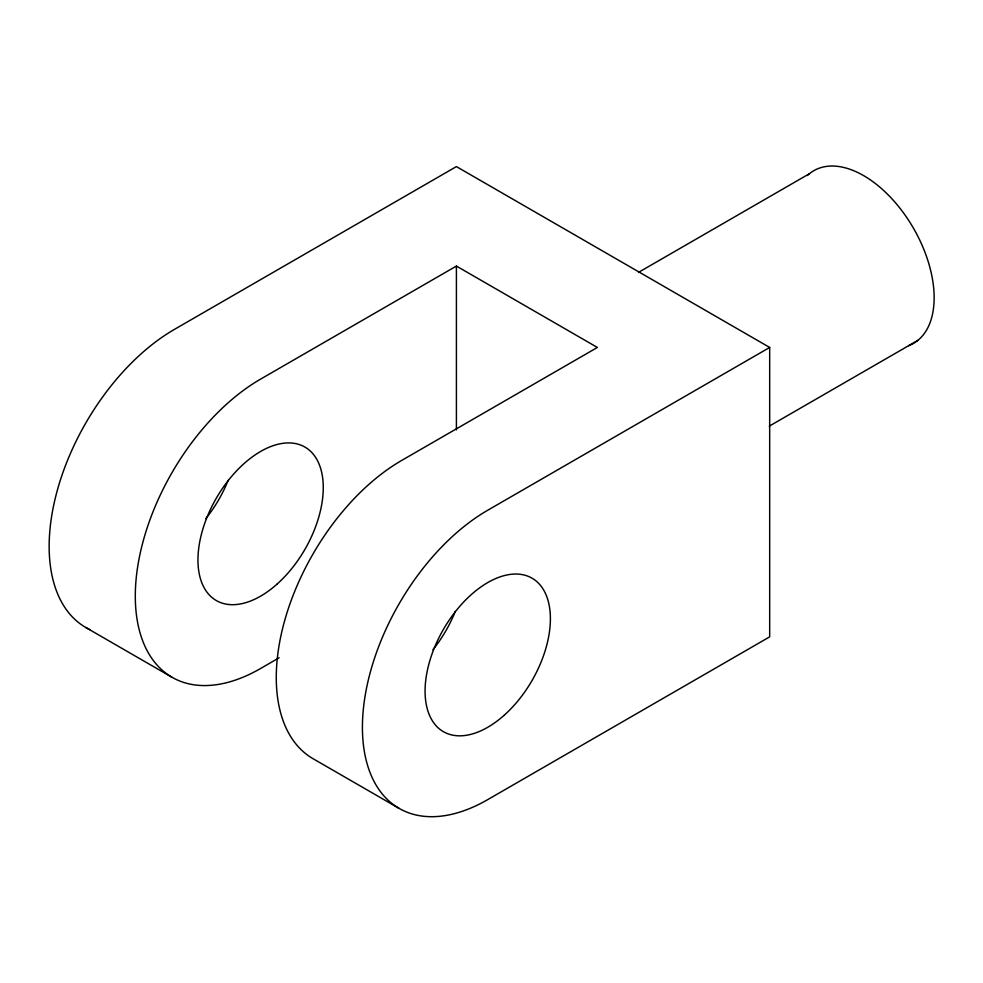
<?xml version="1.0" encoding="UTF-8"?>
<svg xmlns="http://www.w3.org/2000/svg" width="983" height="983" viewBox="0 0 983 983"><rect width="100%" height="100%" fill="white"/><g stroke="black" fill="none" stroke-linecap="round" stroke-linejoin="round"><path stroke-width="1.47" d="M399.123 808.395L312.975 758.655A177.21 102.318 -60 0 1 285.807 616.66A177.21 102.318 -60 0 1 401.58 460.499L597.369 347.454L456.407 266.061L260.606 379.106A177.21 102.318 -60 0 0 135.298 596.153A177.21 102.318 -60 0 0 260.606 668.489L279.123 657.799M638.459 272.402L809.513 173.647M769.677 347.454L487.728 510.238A177.21 102.318 -60 0 0 362.42 727.273A177.21 102.318 -60 0 0 487.728 799.621L769.677 636.849L769.677 347.454L456.407 166.594L174.458 329.366A177.21 102.318 -60 0 0 57.678 489.03A177.21 102.318 -60 0 0 89.772 629.611M769.271 426.143L917.79 340.401M85.853 627.535L172 677.275M456.407 266.061L456.407 429.903M228.167 480.306A88.605 51.153 -60 0 1 205.791 518.631M455.289 611.426A88.605 51.153 -60 0 1 432.901 649.763M807.436 175.466A99.676 57.555 60 0 1 912.371 226.336A99.676 57.555 60 0 1 908.648 345.66M276.825 584.32A88.605 51.153 -60 0 0 304.914 447.068A88.605 51.153 -60 0 0 200.09 540.011A88.605 51.153 -60 0 0 276.825 584.32M503.947 715.452A88.605 51.153 -60 0 0 532.036 578.188A88.605 51.153 -60 0 0 427.212 671.143A88.605 51.153 -60 0 0 503.947 715.452"/></g></svg>
